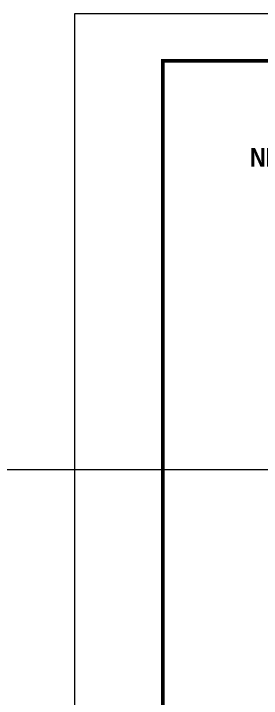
# Model space of a CAD drawing. Extents: x 2282 to 12463, y 760 to 16806.
# Drawn here: x 6017 to 6227, y 13863 to 14444 of the extents above; entities that cross this region are included whole.
import ezdxf

# ---------------------------------------------------------------- set-up
doc = ezdxf.new("R2010")
doc.units = 0
doc.linetypes.add('DASHED', pattern=[0.75, 0.5, -0.25])
for name, color, linetype, lineweight in [('CARIMBO', 255, 'Continuous', 9), ('Folhas', 255, 'Continuous', 9), ('SARRAFO DE PRESSAO', 251, 'DASHED', 9)]:
    doc.layers.add(name, color=color, linetype=linetype, lineweight=lineweight)
doc.layers.add('NOMENCLATURA', color=7, linetype='Continuous')
doc.styles.add('ROMANC', font='techb___.ttf', dxfattribs={"height": 2.5})

# ---------------------------------------------------------------- blocks, each defined once
blk = doc.blocks.new('9999999999')
at = {"layer": 'Folhas'}
blk.add_lwpolyline([(98138.98, 34190.21), (99623.98, 34190.21), (99623.98, 35240.21), (98138.98, 35240.21)], close=True, dxfattribs=at)
at = {"layer": 'Folhas', "color": 30, "const_width": 3}
blk.add_lwpolyline([(98213.98, 34230.21), (99583.98, 34230.21), (99583.98, 35200.21), (98213.98, 35200.21)], close=True, dxfattribs=at)

msp = doc.modelspace()

# ---------------------------------------------------------------- linework, layer by layer
at = {"layer": 'CARIMBO', "color": 3}
msp.add_line((2282.39, 14057.07), (9611.68, 14057.07), dxfattribs=at)

# ---------------------------------------------------------------- block references
at = {"layer": 'SARRAFO DE PRESSAO', "color": 6, "linetype": 'ByBlock'}
msp.add_blockref('9999999999', (-92070.59, -20796.22), dxfattribs=at)

# ---------------------------------------------------------------- texts
at = {"layer": 'NOMENCLATURA', "color": 2, "insert": (6342.06, 14410.05), "char_height": 16, "attachment_point": 2, "style": 'ROMANC'}
msp.add_mtext_dynamic_manual_height_columns('\\PTÉRREO - PD: 2,72\\PNÍVEL DE SAÍDA: 752.13\\PNIVEL DE CHEGADA: 754.85', width=300.2766, gutter_width=1, heights=[-106.46], dxfattribs=at)

doc.saveas('drawing.dxf')
